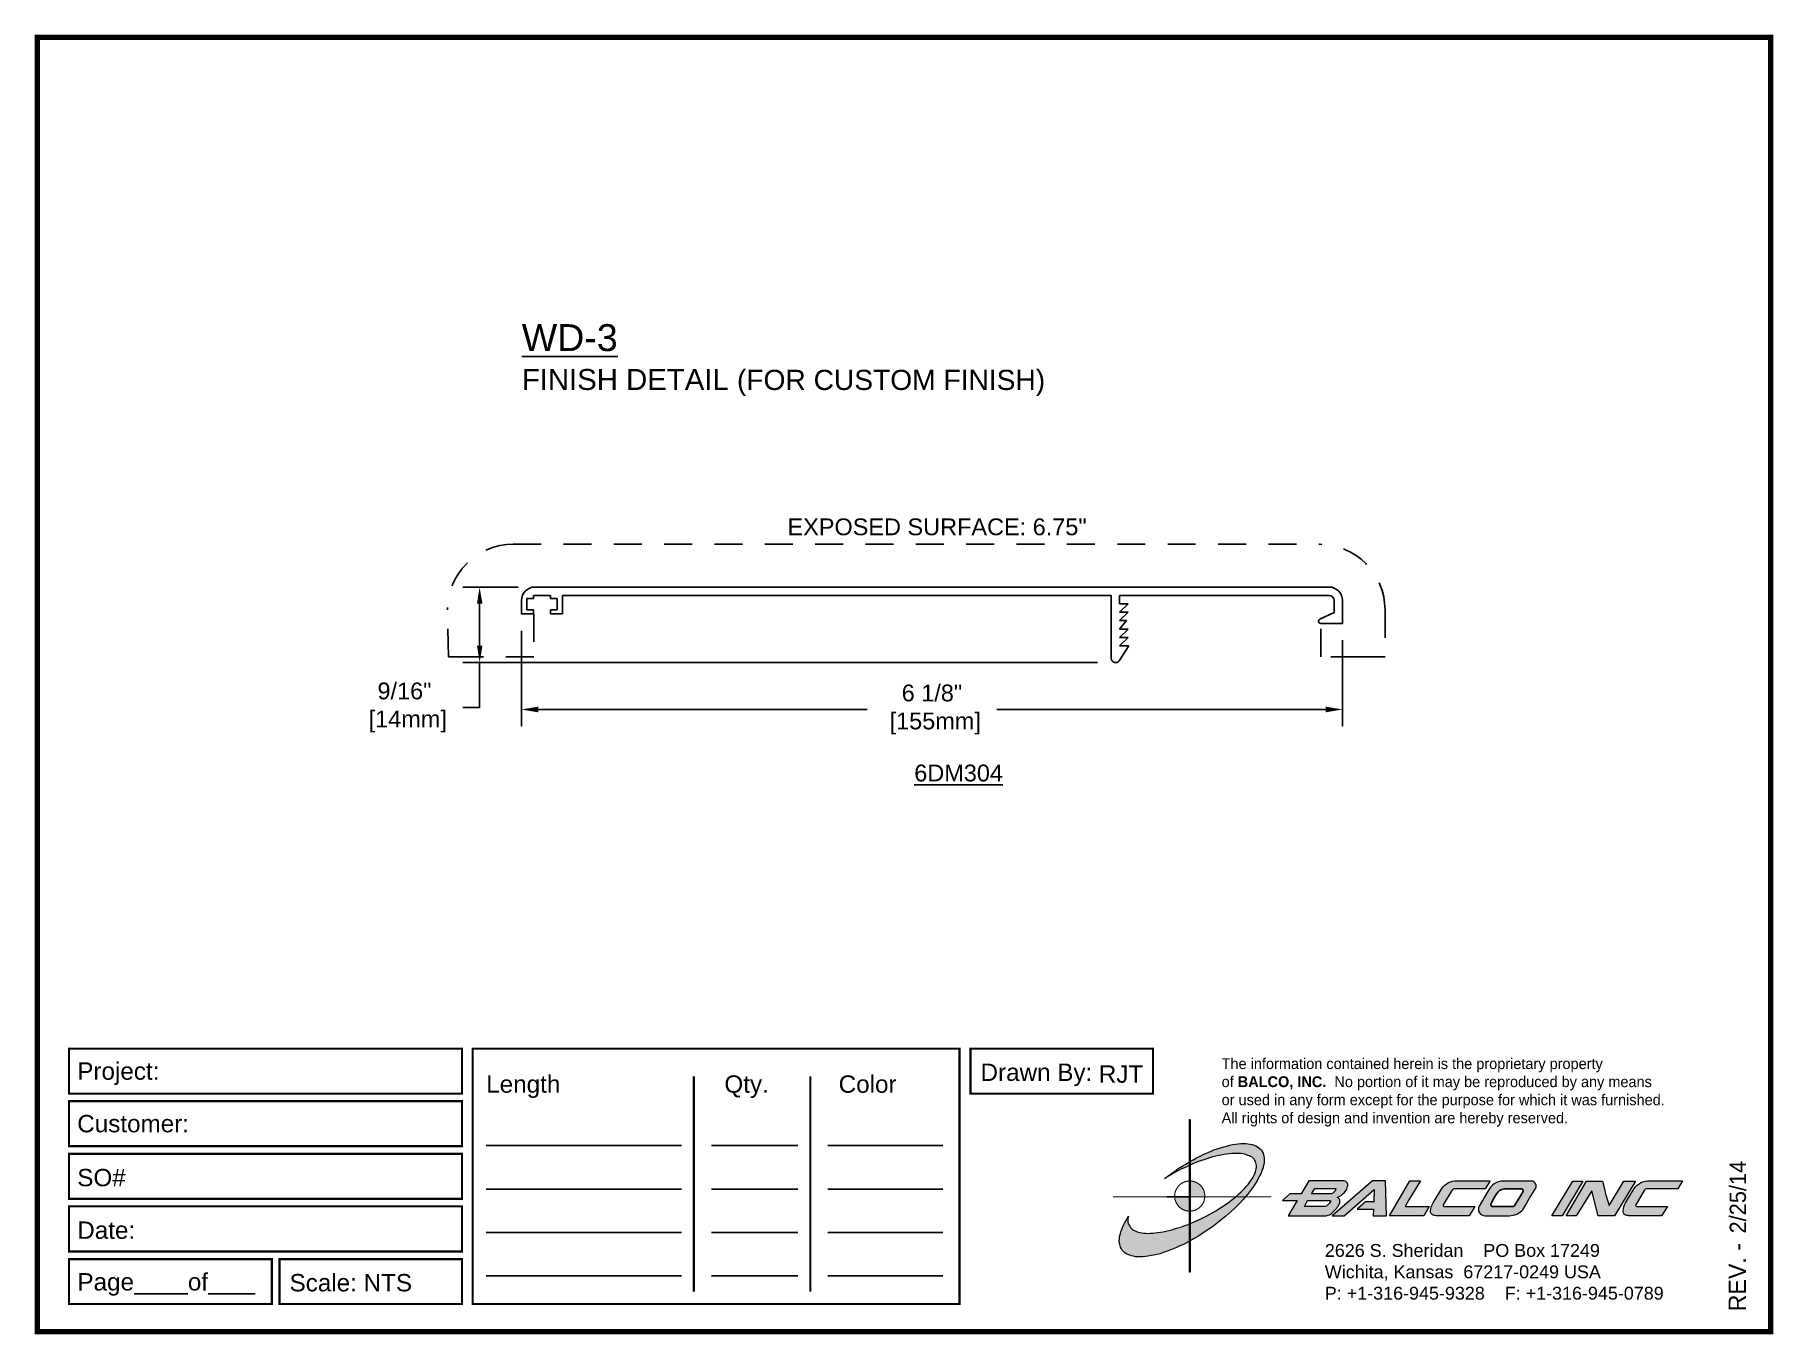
# Paper-space layout 'Finish Detail' of a CAD drawing. Header units: inches. Extents: x 0 to 10, y 0 to 7.5.
# The model-space entities are those that its viewports show. They can reach past a viewport. Long polylines and large blocks are cut down to what shows.
import ezdxf

# ---------------------------------------------------------------- set-up
doc = ezdxf.new("R2010")
doc.units = ezdxf.units.IN
doc.header["$MEASUREMENT"] = 0
doc.linetypes.add('DASHED2', pattern=[0.375, 0.25, -0.125])
for name, color, linetype in [('Border', 7, 'Continuous'), ('Dimensions', 3, 'Continuous'), ('Metals', 7, 'Continuous'), ('Text', 2, 'Continuous')]:
    doc.layers.add(name, color=color, linetype=linetype)
doc.styles.add('arial', font='arial.ttf')
doc.styles.add('Copyright', font='ERASDEMI.TTF')
doc.dimstyles.new('ARIAL', dxfattribs={"dimtxt": 0.125, "dimasz": 0.125, "dimexe": 0.125, "dimexo": 0.125, "dimgap": 0.125, "dimtad": 0, "dimtih": 1, "dimtoh": 1, "dimdec": 4, "dimzin": 0, "dimdsep": 46, "dimlunit": 4, "dimtxsty": 'arial', "dimcen": 0.09, "dimadec": 0, "dimazin": 0, "dimtfac": 1, "dimtdec": 4, "dimtofl": 0, "dimtmove": 0, "dimatfit": 3, "dimfxl": 0, "dimfrac": 2, "dimtolj": 1, "dimtzin": 0, "dimarcsym": 0})

# ---------------------------------------------------------------- blocks, each defined once
blk = doc.blocks.new('ACADlogo')
h = blk.add_hatch(color=256)
h.paths.add_polyline_path([(-3.346, 1.223), (-3.351, 1.223), (-3.351, 0.979), (-3.346, 0.982)])
h.paths.add_polyline_path([(-3.346, 0.961), (-3.351, 0.959), (-3.351, 0.868), (-3.346, 0.868)])
h.paths.add_polyline_path([(-3.346, 0.777), (-3.351, 0.777), (-3.351, 0.699), (-3.351, 0.695), (-3.35, 0.695), (-3.346, 0.695)])
h.paths.add_polyline_path([(-3.346, 0.864), (-3.346, 0.868), (-3.35, 0.868), (-3.351, 0.868), (-3.351, 0.777), (-3.346, 0.777), (-3.346, 0.778), (-3.348, 0.778)])
h.paths.add_polyline_path([(-3.346, 0.524), (-3.351, 0.521), (-3.351, 0.342), (-3.346, 0.342)])
h.paths.add_polyline_path([(-3.346, 0.695), (-3.351, 0.695), (-3.351, 0.621), (-3.346, 0.623)])
h.paths.add_polyline_path([(-3.346, 0.623), (-3.351, 0.621), (-3.351, 0.521), (-3.346, 0.524)])
h.paths.add_polyline_path([(-3.346, 0.982), (-3.351, 0.979), (-3.351, 0.959), (-3.346, 0.961)])
h = blk.add_hatch(color=175)
h.paths.add_polyline_path([(-3.518, 0.573), (-3.534, 0.571), (-3.548, 0.569), (-3.562, 0.567), (-3.576, 0.567), (-3.589, 0.566), (-3.602, 0.567), (-3.614, 0.568), (-3.625, 0.569), (-3.636, 0.572), (-3.646, 0.574), (-3.656, 0.577), (-3.664, 0.581), (-3.673, 0.585), (-3.679, 0.589), (-3.685, 0.595), (-3.688, 0.598), (-3.691, 0.6), (-3.695, 0.607), (-3.699, 0.614), (-3.703, 0.621), (-3.704, 0.626), (-3.705, 0.631), (-3.706, 0.637), (-3.706, 0.642), (-3.705, 0.648), (-3.705, 0.653), (-3.703, 0.659), (-3.702, 0.665), (-3.71, 0.652), (-3.717, 0.639), (-3.725, 0.626), (-3.731, 0.613), (-3.737, 0.601), (-3.741, 0.589), (-3.746, 0.577), (-3.749, 0.566), (-3.751, 0.555), (-3.753, 0.544), (-3.754, 0.538), (-3.754, 0.533), (-3.755, 0.523), (-3.754, 0.513), (-3.753, 0.508), (-3.752, 0.503), (-3.75, 0.494), (-3.748, 0.486), (-3.743, 0.477), (-3.74, 0.473), (-3.738, 0.469), (-3.734, 0.465), (-3.73, 0.461), (-3.723, 0.455), (-3.715, 0.449), (-3.706, 0.445), (-3.695, 0.44), (-3.685, 0.437), (-3.674, 0.434), (-3.661, 0.432), (-3.648, 0.431), (-3.634, 0.431), (-3.62, 0.431), (-3.604, 0.433), (-3.588, 0.435), (-3.572, 0.438), (-3.556, 0.441), (-3.538, 0.445), (-3.52, 0.449), (-3.503, 0.456), (-3.483, 0.461), (-3.464, 0.469), (-3.445, 0.477), (-3.426, 0.485), (-3.406, 0.494), (-3.385, 0.503), (-3.364, 0.514), (-3.351, 0.521), (-3.351, 0.621), (-3.364, 0.616), (-3.382, 0.609), (-3.4, 0.603), (-3.418, 0.598), (-3.436, 0.592), (-3.453, 0.587), (-3.47, 0.583), (-3.486, 0.579), (-3.503, 0.576)])
h.paths.add_polyline_path([(-3.215, 0.687), (-3.251, 0.667), (-3.289, 0.649), (-3.327, 0.631), (-3.345, 0.623), (-3.346, 0.623), (-3.346, 0.524), (-3.343, 0.525), (-3.323, 0.537), (-3.302, 0.549), (-3.28, 0.563), (-3.259, 0.577), (-3.238, 0.59), (-3.218, 0.605), (-3.198, 0.62), (-3.179, 0.635), (-3.16, 0.65), (-3.141, 0.665), (-3.123, 0.681), (-3.106, 0.696), (-3.089, 0.712), (-3.074, 0.727), (-3.058, 0.743), (-3.043, 0.759), (-3.03, 0.775), (-3.028, 0.777), (-3.085, 0.777), (-3.091, 0.772), (-3.105, 0.761), (-3.118, 0.75), (-3.134, 0.739), (-3.149, 0.729), (-3.165, 0.718), (-3.182, 0.707), (-3.198, 0.697)])
h.paths.add_polyline_path([(-2.921, 1.009), (-2.922, 1.015), (-2.924, 1.02), (-2.926, 1.029), (-2.931, 1.038), (-2.934, 1.043), (-2.936, 1.047), (-2.94, 1.05), (-2.943, 1.054), (-2.951, 1.06), (-2.959, 1.066), (-2.968, 1.071), (-2.978, 1.075), (-2.989, 1.079), (-3, 1.081), (-3.013, 1.083), (-3.026, 1.084), (-3.04, 1.084), (-3.054, 1.084), (-3.07, 1.083), (-3.085, 1.081), (-3.102, 1.079), (-3.118, 1.075), (-3.136, 1.07), (-3.153, 1.066), (-3.171, 1.06), (-3.191, 1.054), (-3.21, 1.047), (-3.229, 1.039), (-3.248, 1.031), (-3.268, 1.022), (-3.289, 1.012), (-3.31, 1.002), (-3.33, 0.991), (-3.346, 0.982), (-3.346, 0.961), (-3.342, 0.962), (-3.323, 0.971), (-3.305, 0.978), (-3.287, 0.984), (-3.268, 0.991), (-3.251, 0.996), (-3.234, 1.002), (-3.216, 1.007), (-3.199, 1.011), (-3.182, 1.015), (-3.167, 1.018), (-3.15, 1.021), (-3.136, 1.023), (-3.121, 1.025), (-3.107, 1.026), (-3.093, 1.026), (-3.079, 1.027), (-3.067, 1.026), (-3.054, 1.026), (-3.043, 1.025), (-3.032, 1.022), (-3.022, 1.02), (-3.013, 1.016), (-3.004, 1.013), (-2.997, 1.009), (-2.989, 1.005), (-2.983, 0.999), (-2.98, 0.996), (-2.978, 0.994), (-2.973, 0.987), (-2.969, 0.981), (-2.967, 0.973), (-2.965, 0.965), (-2.964, 0.957), (-2.964, 0.949), (-2.964, 0.944), (-2.965, 0.94), (-2.967, 0.93), (-2.969, 0.921), (-2.973, 0.911), (-2.978, 0.901), (-2.983, 0.891), (-2.989, 0.881), (-2.996, 0.871), (-3.004, 0.86), (-3.012, 0.849), (-3.021, 0.838), (-3.032, 0.827), (-3.042, 0.816), (-3.053, 0.805), (-3.065, 0.794), (-3.077, 0.783), (-3.085, 0.777), (-3.028, 0.777), (-3.016, 0.791), (-3.004, 0.806), (-2.992, 0.822), (-2.981, 0.837), (-2.971, 0.852), (-2.962, 0.866), (-2.954, 0.882), (-2.946, 0.896), (-2.939, 0.91), (-2.934, 0.924), (-2.929, 0.938), (-2.926, 0.944), (-2.925, 0.951), (-2.922, 0.963), (-2.92, 0.975), (-2.92, 0.982), (-2.919, 0.987), (-2.92, 0.999), (-2.92, 1.005)])
h.paths.add_polyline_path([(-3.372, 0.966), (-3.393, 0.953), (-3.415, 0.94), (-3.435, 0.925), (-3.455, 0.911), (-3.475, 0.897), (-3.494, 0.882), (-3.468, 0.898), (-3.439, 0.915), (-3.41, 0.93), (-3.396, 0.938), (-3.38, 0.945), (-3.351, 0.959), (-3.351, 0.979)])
h = blk.add_hatch(color=256)
h.paths.add_polyline_path([(-3.268, 0.814), (-3.27, 0.819), (-3.273, 0.824), (-3.276, 0.828), (-3.279, 0.833), (-3.282, 0.837), (-3.286, 0.841), (-3.29, 0.845), (-3.294, 0.849), (-3.298, 0.852), (-3.303, 0.855), (-3.308, 0.858), (-3.313, 0.86), (-3.318, 0.863), (-3.323, 0.864), (-3.328, 0.866), (-3.334, 0.867), (-3.339, 0.868), (-3.345, 0.868), (-3.346, 0.868), (-3.346, 0.777), (-3.335, 0.777), (-3.262, 0.777), (-3.262, 0.781), (-3.262, 0.787), (-3.263, 0.792), (-3.264, 0.798), (-3.265, 0.803), (-3.266, 0.808)])
h.paths.add_polyline_path([(-3.351, 0.777), (-3.436, 0.777), (-3.435, 0.773), (-3.435, 0.768), (-3.434, 0.762), (-3.432, 0.757), (-3.431, 0.752), (-3.428, 0.747), (-3.426, 0.742), (-3.423, 0.737), (-3.42, 0.732), (-3.417, 0.728), (-3.414, 0.723), (-3.41, 0.719), (-3.406, 0.716), (-3.401, 0.712), (-3.397, 0.709), (-3.392, 0.706), (-3.387, 0.704), (-3.382, 0.701), (-3.377, 0.699), (-3.372, 0.698), (-3.367, 0.696), (-3.361, 0.695), (-3.356, 0.695), (-3.351, 0.695)])
h.paths.add_polyline_path([(-3.346, 0.868), (-3.35, 0.868), (-3.351, 0.868), (-3.351, 0.777), (-3.346, 0.777)])
h = blk.add_hatch(color=256)
h.paths.add_polyline_path([(-2.438, 0.844, 0.412988), (-2.461, 0.869), (-2.663, 0.869), (-2.707, 0.794), (-2.771, 0.794), (-2.815, 0.755), (-2.73, 0.755), (-2.781, 0.668), (-2.563, 0.668, 0.107996), (-2.538, 0.677, 0.108939), (-2.494, 0.724, 0.080345), (-2.483, 0.745, 0.419497), (-2.499, 0.773, 0.149928), (-2.447, 0.815, 0.134283)])
h.paths.add_polyline_path([(-2.507, 0.821, -0.209012), (-2.532, 0.794), (-2.538, 0.794), (-2.646, 0.794), (-2.627, 0.825), (-2.51, 0.825, -0.56619)], flags=16)
h.paths.add_polyline_path([(-2.538, 0.75, -0.241309), (-2.569, 0.722), (-2.688, 0.722), (-2.669, 0.755), (-2.541, 0.755, -0.56619)], flags=16)
for points in [[(-2.285, 0.819), (-2.287, 0.748), (-2.335, 0.748), (-2.383, 0.705), (-2.29, 0.705), (-2.292, 0.668), (-2.215, 0.668), (-2.221, 0.869), (-2.295, 0.869), (-2.527, 0.668), (-2.458, 0.668)], [(-2.018, 0.869), (-2.079, 0.869), (-2.198, 0.668), (-2, 0.668), (-1.968, 0.722), (-2.107, 0.722), (-2.085, 0.759), (-2.064, 0.794)], [(-1.617, 0.869), (-1.807, 0.869, 0.270182), (-1.896, 0.825), (-1.946, 0.742, 0.109019), (-1.961, 0.695, 0.340665), (-1.945, 0.672, 0.129907), (-1.923, 0.668), (-1.738, 0.668), (-1.706, 0.722), (-1.878, 0.722), (-1.882, 0.722, -0.601242), (-1.887, 0.731), (-1.838, 0.813, -0.253048), (-1.821, 0.823), (-1.645, 0.823)], [(-1.083, 0.867), (-1.14, 0.867), (-1.261, 0.667), (-1.26, 0.667), (-1.202, 0.667)], [(-0.96, 0.83), (-0.969, 0.867), (-1.061, 0.867), (-1.179, 0.667), (-1.12, 0.667), (-1.031, 0.812), (-0.995, 0.667), (-0.9, 0.667), (-0.778, 0.867), (-0.846, 0.867), (-0.931, 0.727), (-0.951, 0.795)], [(-0.507, 0.869), (-0.697, 0.869, 0.270182), (-0.786, 0.825), (-0.836, 0.742, 0.109019), (-0.85, 0.695, 0.340665), (-0.835, 0.672, 0.129907), (-0.812, 0.668), (-0.628, 0.668), (-0.595, 0.722), (-0.768, 0.722), (-0.772, 0.722, -0.601242), (-0.777, 0.731), (-0.728, 0.813, -0.253048), (-0.71, 0.823), (-0.534, 0.823)], [(-3.346, 0.623), (-3.351, 0.621), (-3.351, 0.521), (-3.346, 0.524)]]:
    blk.add_hatch(color=256).paths.add_polyline_path(points)
h = blk.add_hatch(color=256)
h.paths.add_polyline_path([(-1.377, 0.868), (-1.383, 0.868), (-1.383, 0.868), (-1.44, 0.868), (-1.492, 0.868), (-1.541, 0.868, 0.297712), (-1.628, 0.811), (-1.68, 0.723, 0.585116), (-1.646, 0.668), (-1.506, 0.668, 0.210586), (-1.429, 0.703), (-1.415, 0.726), (-1.389, 0.769), (-1.352, 0.831, 0.4352)])
h.paths.add_polyline_path([(-1.437, 0.823, -0.603783), (-1.428, 0.805), (-1.431, 0.801), (-1.434, 0.796), (-1.438, 0.789), (-1.474, 0.728, -0.229001), (-1.489, 0.722), (-1.494, 0.722), (-1.501, 0.722), (-1.597, 0.722), (-1.604, 0.722, -0.492401), (-1.613, 0.734), (-1.601, 0.757), (-1.591, 0.775), (-1.582, 0.791, -0.238368), (-1.535, 0.823)], flags=16)
for q in [(-3.48, 0.777), (-3.351, 0.642)]:
    blk.add_line((-3.351, 0.777), q)
at = {"color": 7, "lineweight": 0}
for points in [[(-3.351, 1.223), (-3.346, 1.223), (-3.346, 0.342), (-3.351, 0.342), (-3.351, 1.223)], [(-2.292, 0.668), (-2.215, 0.668), (-2.221, 0.869), (-2.295, 0.869), (-2.527, 0.668), (-2.458, 0.668), (-2.285, 0.819), (-2.287, 0.748), (-2.286, 0.748), (-2.335, 0.748), (-2.383, 0.705), (-2.29, 0.705), (-2.292, 0.668), (-2.292, 0.668)], [(-2.198, 0.668), (-2.079, 0.869), (-2.018, 0.869), (-2.064, 0.794), (-2.085, 0.759), (-2.107, 0.722), (-1.968, 0.722), (-2, 0.668), (-2.198, 0.668), (-2.198, 0.668)], [(-1.383, 0.868), (-1.383, 0.868)], [(-1.261, 0.667), (-1.14, 0.867), (-1.083, 0.867), (-1.202, 0.667), (-1.26, 0.667), (-1.261, 0.667), (-1.261, 0.667)], [(-0.9, 0.667), (-0.995, 0.667), (-1.031, 0.812), (-1.12, 0.667), (-1.179, 0.667), (-1.061, 0.867), (-0.969, 0.867), (-0.96, 0.83), (-0.951, 0.795), (-0.931, 0.727), (-0.846, 0.867), (-0.778, 0.867), (-0.9, 0.667), (-0.9, 0.667)]]:
    blk.add_lwpolyline(points, dxfattribs=at)
at = {"color": 175, "lineweight": 0}
blk.add_lwpolyline([(-2.926, 1.029), (-2.924, 1.02), (-2.922, 1.015), (-2.921, 1.009), (-2.92, 1.005), (-2.92, 0.999), (-2.919, 0.987), (-2.92, 0.982), (-2.92, 0.975), (-2.922, 0.963), (-2.925, 0.951), (-2.926, 0.944), (-2.929, 0.938), (-2.934, 0.924), (-2.939, 0.91), (-2.946, 0.896), (-2.954, 0.882), (-2.962, 0.866), (-2.971, 0.852), (-2.981, 0.837), (-2.992, 0.822), (-3.004, 0.806), (-3.016, 0.791), (-3.03, 0.775), (-3.043, 0.759), (-3.058, 0.743), (-3.074, 0.727), (-3.089, 0.712), (-3.106, 0.696), (-3.123, 0.681), (-3.141, 0.665), (-3.16, 0.65), (-3.179, 0.635), (-3.198, 0.62), (-3.218, 0.605), (-3.238, 0.59), (-3.259, 0.577), (-3.28, 0.563), (-3.302, 0.549), (-3.323, 0.537), (-3.343, 0.525), (-3.364, 0.514), (-3.385, 0.503), (-3.406, 0.494), (-3.426, 0.485), (-3.445, 0.477), (-3.464, 0.469), (-3.483, 0.461), (-3.503, 0.456), (-3.52, 0.449), (-3.538, 0.445), (-3.556, 0.441), (-3.572, 0.438), (-3.588, 0.435), (-3.604, 0.433), (-3.62, 0.431), (-3.634, 0.431), (-3.648, 0.431), (-3.661, 0.432), (-3.674, 0.434), (-3.685, 0.437), (-3.695, 0.44), (-3.706, 0.445), (-3.715, 0.449), (-3.723, 0.455), (-3.73, 0.461), (-3.734, 0.465), (-3.738, 0.469), (-3.74, 0.473), (-3.743, 0.477), (-3.748, 0.486), (-3.75, 0.494), (-3.752, 0.503), (-3.753, 0.508), (-3.754, 0.513), (-3.755, 0.523), (-3.754, 0.533), (-3.754, 0.538), (-3.753, 0.544), (-3.751, 0.555), (-3.749, 0.566), (-3.746, 0.577), (-3.741, 0.589), (-3.737, 0.601), (-3.731, 0.613), (-3.725, 0.626), (-3.717, 0.639), (-3.71, 0.652), (-3.702, 0.665), (-3.703, 0.659), (-3.705, 0.653), (-3.705, 0.648), (-3.706, 0.642), (-3.706, 0.637), (-3.705, 0.631), (-3.704, 0.626), (-3.703, 0.621), (-3.699, 0.614), (-3.695, 0.607), (-3.691, 0.6), (-3.688, 0.598), (-3.685, 0.595), (-3.679, 0.589), (-3.673, 0.585), (-3.664, 0.581), (-3.656, 0.577), (-3.646, 0.574), (-3.636, 0.572), (-3.625, 0.569), (-3.614, 0.568), (-3.602, 0.567), (-3.589, 0.566), (-3.576, 0.567), (-3.562, 0.567), (-3.548, 0.569), (-3.534, 0.571), (-3.518, 0.573), (-3.503, 0.576), (-3.486, 0.579), (-3.47, 0.583), (-3.453, 0.587), (-3.436, 0.592), (-3.418, 0.598), (-3.4, 0.603), (-3.382, 0.609), (-3.364, 0.616), (-3.345, 0.623), (-3.327, 0.631), (-3.289, 0.649), (-3.251, 0.667), (-3.215, 0.687), (-3.198, 0.697), (-3.182, 0.707), (-3.165, 0.718), (-3.149, 0.729), (-3.134, 0.739), (-3.118, 0.75), (-3.105, 0.761), (-3.091, 0.772), (-3.077, 0.783), (-3.065, 0.794), (-3.053, 0.805), (-3.042, 0.816), (-3.032, 0.827), (-3.021, 0.838), (-3.012, 0.849), (-3.004, 0.86), (-2.996, 0.871), (-2.989, 0.881), (-2.983, 0.891), (-2.978, 0.901), (-2.973, 0.911), (-2.969, 0.921), (-2.967, 0.93), (-2.965, 0.94), (-2.964, 0.944), (-2.964, 0.949), (-2.964, 0.957), (-2.965, 0.965), (-2.967, 0.973), (-2.969, 0.981), (-2.973, 0.987), (-2.978, 0.994), (-2.98, 0.996), (-2.983, 0.999), (-2.989, 1.005), (-2.997, 1.009), (-3.004, 1.013), (-3.013, 1.016), (-3.022, 1.02), (-3.032, 1.022), (-3.043, 1.025), (-3.054, 1.026), (-3.067, 1.026), (-3.079, 1.027), (-3.093, 1.026), (-3.107, 1.026), (-3.121, 1.025), (-3.136, 1.023), (-3.15, 1.021), (-3.167, 1.018), (-3.182, 1.015), (-3.199, 1.011), (-3.216, 1.007), (-3.234, 1.002), (-3.251, 0.996), (-3.268, 0.991), (-3.287, 0.984), (-3.305, 0.978), (-3.323, 0.971), (-3.342, 0.962), (-3.38, 0.945), (-3.396, 0.938), (-3.41, 0.93), (-3.439, 0.915), (-3.468, 0.898), (-3.494, 0.882), (-3.475, 0.897), (-3.455, 0.911), (-3.435, 0.925), (-3.415, 0.94), (-3.393, 0.953), (-3.372, 0.966), (-3.351, 0.979), (-3.33, 0.991), (-3.31, 1.002), (-3.289, 1.012), (-3.268, 1.022), (-3.248, 1.031), (-3.229, 1.039), (-3.21, 1.047), (-3.191, 1.054), (-3.171, 1.06), (-3.153, 1.066), (-3.136, 1.07), (-3.118, 1.075), (-3.102, 1.079), (-3.085, 1.081), (-3.07, 1.083), (-3.054, 1.084), (-3.04, 1.084), (-3.026, 1.084), (-3.013, 1.083), (-3, 1.081), (-2.989, 1.079), (-2.978, 1.075), (-2.968, 1.071), (-2.959, 1.066), (-2.951, 1.06), (-2.943, 1.054), (-2.94, 1.05), (-2.936, 1.047), (-2.934, 1.043), (-2.931, 1.038), (-2.926, 1.029), (-2.926, 1.029)], dxfattribs=at)
at = {"color": 7, "lineweight": 0, "const_width": 0.0064}
blk.add_lwpolyline([(-3.262, 0.781), (-3.262, 0.787), (-3.263, 0.792), (-3.264, 0.798), (-3.265, 0.803), (-3.266, 0.808), (-3.268, 0.814), (-3.27, 0.819), (-3.273, 0.824), (-3.276, 0.828), (-3.279, 0.833), (-3.282, 0.837), (-3.286, 0.841), (-3.29, 0.845), (-3.294, 0.849), (-3.298, 0.852), (-3.303, 0.855), (-3.308, 0.858), (-3.313, 0.86), (-3.318, 0.863), (-3.323, 0.864), (-3.328, 0.866), (-3.334, 0.867), (-3.339, 0.868), (-3.345, 0.868), (-3.35, 0.868), (-3.356, 0.868), (-3.361, 0.867), (-3.367, 0.866), (-3.372, 0.865), (-3.377, 0.863), (-3.382, 0.862), (-3.387, 0.859), (-3.392, 0.857), (-3.397, 0.854), (-3.401, 0.851), (-3.406, 0.847), (-3.41, 0.843), (-3.414, 0.839), (-3.417, 0.835), (-3.42, 0.831), (-3.423, 0.826), (-3.426, 0.821), (-3.428, 0.816), (-3.431, 0.811), (-3.432, 0.806), (-3.434, 0.801), (-3.435, 0.795), (-3.435, 0.79), (-3.436, 0.784), (-3.436, 0.779), (-3.435, 0.773), (-3.435, 0.768), (-3.434, 0.762), (-3.432, 0.757), (-3.431, 0.752), (-3.428, 0.747), (-3.426, 0.742), (-3.423, 0.737), (-3.42, 0.732), (-3.417, 0.728), (-3.414, 0.723), (-3.41, 0.719), (-3.406, 0.716), (-3.401, 0.712), (-3.397, 0.709), (-3.392, 0.706), (-3.387, 0.704), (-3.382, 0.701), (-3.377, 0.699), (-3.372, 0.698), (-3.367, 0.696), (-3.361, 0.695), (-3.356, 0.695), (-3.35, 0.695), (-3.345, 0.695), (-3.339, 0.695), (-3.334, 0.696), (-3.328, 0.697), (-3.323, 0.698), (-3.318, 0.7), (-3.313, 0.702), (-3.308, 0.705), (-3.303, 0.708), (-3.298, 0.711), (-3.294, 0.714), (-3.29, 0.718), (-3.286, 0.721), (-3.282, 0.726), (-3.279, 0.73), (-3.276, 0.734), (-3.273, 0.739), (-3.27, 0.744), (-3.268, 0.749), (-3.266, 0.754), (-3.265, 0.76), (-3.264, 0.765), (-3.263, 0.77), (-3.262, 0.776), (-3.262, 0.781)], dxfattribs=at)
at = {"color": 7, "lineweight": 0}
for points in [[(-2.447, 0.815, 0.130368), (-2.438, 0.843, 0.448367), (-2.463, 0.869), (-2.663, 0.869), (-2.707, 0.794), (-2.771, 0.794), (-2.815, 0.755), (-2.73, 0.755), (-2.781, 0.668), (-2.563, 0.668, 0.107996), (-2.538, 0.677, 0.108939), (-2.494, 0.724, 0.077395), (-2.484, 0.744, 0.430878), (-2.499, 0.773, 0.149928)], [(-2.507, 0.821, -0.209012), (-2.532, 0.794), (-2.538, 0.794), (-2.646, 0.794), (-2.627, 0.825), (-2.512, 0.825), (-2.509, 0.825, -0.531288)], [(-1.838, 0.813), (-1.887, 0.731, 0.587385), (-1.882, 0.722), (-1.878, 0.722), (-1.706, 0.722), (-1.738, 0.668), (-1.923, 0.668, -0.129907), (-1.945, 0.672, -0.349839), (-1.961, 0.696, -0.107341), (-1.946, 0.742), (-1.896, 0.825, -0.270182), (-1.807, 0.869), (-1.617, 0.869), (-1.645, 0.823), (-1.821, 0.823, 0.252436)], [(-1.68, 0.723, 0.585116), (-1.646, 0.668), (-1.506, 0.668, 0.210586), (-1.429, 0.703), (-1.415, 0.726), (-1.389, 0.769), (-1.352, 0.831, 0.4352), (-1.377, 0.868), (-1.383, 0.868), (-1.383, 0.868), (-1.44, 0.868), (-1.492, 0.868), (-1.541, 0.868, 0.297712), (-1.628, 0.811)], [(-0.728, 0.813), (-0.777, 0.731, 0.587385), (-0.772, 0.722), (-0.768, 0.722), (-0.595, 0.722), (-0.628, 0.668), (-0.812, 0.668, -0.129907), (-0.835, 0.672, -0.349839), (-0.85, 0.696, -0.107341), (-0.836, 0.742), (-0.786, 0.825, -0.270182), (-0.697, 0.869), (-0.507, 0.869), (-0.534, 0.823), (-0.71, 0.823, 0.252436)], [(-2.569, 0.722), (-2.688, 0.722), (-2.669, 0.755), (-2.543, 0.755), (-2.54, 0.755, -0.531288), (-2.538, 0.75, -0.241309)]]:
    blk.add_lwpolyline(points, format="xyb", close=True, dxfattribs=at)
blk.add_lwpolyline([(-1.437, 0.823), (-1.535, 0.823, 0.238368), (-1.582, 0.791), (-1.591, 0.775), (-1.601, 0.757), (-1.613, 0.734, 0.490298), (-1.604, 0.722), (-1.597, 0.722), (-1.501, 0.722), (-1.494, 0.722), (-1.489, 0.722, 0.229001), (-1.474, 0.728), (-1.438, 0.789), (-1.434, 0.796), (-1.431, 0.801), (-1.428, 0.805, 0.603783)], format="xyb", close=True)
blk.add_lwpolyline([(-2.879, 0.777, 0.00455, 0.00455, 0), (-3.791, 0.777, 0.00183, 0.00183, 0), (-3.791, 0.777, 0.00183, 0.00183, 0)], format="xyseb", dxfattribs=at)
blk = doc.blocks.new('Quantity Data')
at = {"layer": 'Border', "color": 253}
for p, q in [((2.755, 1.254), (3.881, 1.254)), ((4.054, 1.254), (4.553, 1.254)), ((4.725, 1.254), (5.389, 1.254)), ((2.755, 1.004), (3.881, 1.004)), ((4.054, 1.004), (4.553, 1.004)), ((4.725, 1.004), (5.389, 1.004)), ((2.755, 0.754), (3.881, 0.754)), ((4.054, 0.754), (4.553, 0.754)), ((4.725, 0.754), (5.389, 0.754)), ((2.755, 0.504), (3.881, 0.504)), ((4.054, 0.504), (4.553, 0.504)), ((4.725, 0.504), (5.389, 0.504))]:
    blk.add_line(p, q, dxfattribs=at)
at = {"layer": 'Border', "const_width": 0.0125}
blk.add_lwpolyline([(5.485, 0.341), (2.678, 0.341), (2.678, 1.813), (5.485, 1.813)], close=True, dxfattribs=at)
for points in [[(3.953, 1.653), (3.953, 0.412)], [(4.625, 1.653), (4.625, 0.412)]]:
    blk.add_lwpolyline(points, dxfattribs=at)
at = {"layer": 'Border', "style": 'arial'}
for s, p in [('Length', (2.756, 1.559)), ('Qty.', (4.129, 1.559)), ('Color', (4.788, 1.559))]:
    blk.add_text(s, height=0.1, dxfattribs=at).set_placement(p)
blk = doc.blocks.new('Drawn By')
at = {"layer": 'Border', "const_width": 0.0125}
blk.add_lwpolyline([(5.38, 1.813), (6.432, 1.813), (6.432, 1.554), (5.38, 1.554)], close=True, dxfattribs=at)
at = {"layer": 'Border', "style": 'arial'}
blk.add_text('Drawn By: ', height=0.1, dxfattribs=at).set_placement((5.438, 1.627))
blk.add_attdef('XXX', (6.12, 1.617), '', height=0.1, dxfattribs=at)
blk = doc.blocks.new('Project Info')
at = {"layer": 'Border', "const_width": 0.0125}
for points in [[(0.182, 1.813), (2.448, 1.813), (2.448, 1.554), (0.182, 1.554)], [(0.182, 1.51), (2.448, 1.51), (2.448, 1.251), (0.182, 1.251)], [(0.182, 1.207), (2.448, 1.207), (2.448, 0.947), (0.182, 0.947)], [(0.182, 0.904), (2.448, 0.904), (2.448, 0.644), (0.182, 0.644)], [(0.182, 0.6), (1.352, 0.6), (1.352, 0.341), (0.182, 0.341)], [(1.396, 0.6), (2.448, 0.6), (2.448, 0.341), (1.396, 0.341)]]:
    blk.add_lwpolyline(points, close=True, dxfattribs=at)
at = {"layer": 'Border', "style": 'arial'}
for s, p in [('Project:', (0.23, 1.634)), ('Customer:', (0.23, 1.331)), ('SO#', (0.23, 1.02)), ('Date:', (0.23, 0.717)), ('Page%%u        %%uof%%u       ', (0.231, 0.419)), ('Scale: NTS', (1.454, 0.414))]:
    blk.add_text(s, height=0.1, dxfattribs=at).set_placement(p)
blk = doc.blocks.new('REV')
at = {"style": 'Copyright'}
blk.add_text('REV. -', height=0.1, rotation=90, dxfattribs=at).set_placement((-0.142, 0.117))
at = {"style": 'Copyright', "flags": 4}
blk.add_attdef('REVISIONDATE', (-0.142, 0.566), '', height=0.0938, rotation=90, dxfattribs=at)
blk = doc.blocks.new('*D9')
at = {"layer": 'Defpoints', "color": 0}
for p in [(15.544, 4.668), (15.955, 4.668), (20.265, 4.107)]:
    blk.add_point(p, dxfattribs=at)
at = {"layer": 'Dimensions', "color": 0, "lineweight": -2}
for p, q in [((15.83, 4.668), (15.419, 4.668)), ((15.544, 4.543), (15.544, 4.232)), ((20.14, 4.107), (15.419, 4.107)), ((15.544, 4.107), (15.544, 3.772)), ((15.544, 3.772), (15.419, 3.772))]:
    blk.add_line(p, q, dxfattribs=at)
at = {"layer": 'Dimensions', "color": 0}
for points in [[(15.524, 4.543), (15.565, 4.543), (15.544, 4.668)], [(15.524, 4.232), (15.565, 4.232), (15.544, 4.107)]]:
    blk.add_solid(points, dxfattribs=at)
at = {"layer": 'Dimensions', "color": 0, "insert": (14.985, 3.772), "char_height": 0.125, "attachment_point": 5, "style": 'arial'}
blk.add_mtext('\\A1;9/16"\\P [14mm]', dxfattribs=at)
blk = doc.blocks.new('*D10')
at = {"layer": 'Defpoints', "color": 0}
for p in [(15.855, 4.468), (21.963, 4.398), (15.855, 3.757)]:
    blk.add_point(p, dxfattribs=at)
at = {"layer": 'Dimensions', "color": 0, "lineweight": -2}
for p, q in [((15.855, 4.343), (15.855, 3.632)), ((21.963, 4.273), (21.963, 3.632)), ((15.98, 3.757), (18.426, 3.757)), ((21.838, 3.757), (19.392, 3.757))]:
    blk.add_line(p, q, dxfattribs=at)
at = {"layer": 'Dimensions', "color": 0}
for points in [[(15.98, 3.778), (15.98, 3.736), (15.855, 3.757)], [(21.838, 3.778), (21.838, 3.736), (21.963, 3.757)]]:
    blk.add_solid(points, dxfattribs=at)
at = {"layer": 'Dimensions', "color": 0, "insert": (18.909, 3.757), "char_height": 0.125, "attachment_point": 5, "style": 'arial'}
blk.add_mtext('\\A1;6 1/8"\\P [155mm]', dxfattribs=at)

msp = doc.modelspace()

# ---------------------------------------------------------------- linework, layer by layer
for p, q in [((15.8951, 4.58257), (15.9451, 4.58257)), ((15.8951, 4.49757), (15.8951, 4.58257)), ((15.9451, 4.60557), (16.0701, 4.60557)), ((15.9451, 4.58257), (15.9451, 4.60557)), ((16.0701, 4.60557), (16.0701, 4.58257)), ((16.0701, 4.58257), (16.1201, 4.58257)), ((16.1201, 4.58257), (16.1201, 4.49757)), ((16.1601, 4.60557), (20.2431, 4.60557)), ((16.1601, 4.46757), (16.1601, 4.60557)), ((20.2431, 4.60557), (20.2431, 4.13682)), ((20.3051, 4.54307), (20.3051, 4.60557)), ((20.3051, 4.60557), (21.8631, 4.60557)), ((20.3051, 4.48057), (20.3681, 4.54307)), ((20.3681, 4.54307), (20.3051, 4.54307)), ((21.9011, 4.56757), (21.9011, 4.47757)), ((15.9451, 4.49757), (15.8951, 4.49757)), ((15.9451, 4.46757), (15.9451, 4.49757)), ((16.1201, 4.49757), (16.0701, 4.49757)), ((16.0701, 4.49757), (16.0701, 4.46757)), ((16.0701, 4.46757), (16.1601, 4.46757)), ((20.3051, 4.41807), (20.3681, 4.48057)), ((20.3681, 4.48057), (20.3051, 4.48057)), ((20.35679, 4.41807), (20.3051, 4.41807)), ((20.3051, 4.35557), (20.35679, 4.41807)), ((21.9011, 4.47757), (21.79437, 4.42808)), ((20.3681, 4.35557), (20.3051, 4.35557)), ((20.3051, 4.29307), (20.3681, 4.35557)), ((20.3051, 4.23057), (20.3681, 4.29307)), ((20.3681, 4.29307), (20.3051, 4.29307)), ((20.30049, 4.1197), (20.3731, 4.23057)), ((20.3731, 4.23057), (20.3051, 4.23057))]:
    msp.add_line(p, q)
msp.add_lwpolyline([(21.8011, 4.39757), (21.9631, 4.39757), (21.9631, 4.56757, 0.41421356), (21.8631, 4.66757), (15.9551, 4.66757, 0.41421356), (15.8551, 4.56757), (15.8551, 4.46757), (15.9451, 4.46757)], format="xyb")
for centre, radius, start, end in [((21.8631, 4.56757), 0.038, 0, 90), ((21.8011, 4.41357), 0.016, 114.874303, 270), ((20.27435, 4.13682), 0.03125, 180, 326.779929)]:
    msp.add_arc(centre, radius, start, end)
at = {"layer": 'Metals', "linetype": 'DASHED2', "ltscale": 0.5}
msp.add_lwpolyline([(15.94724, 4.46757), (15.94724, 4.14918), (15.49898, 4.14918), (15.31275, 4.14918), (15.30486, 4.49757, -0.41421356), (15.7931, 4.9858), (21.7911, 4.9858, -0.41421356), (22.27933, 4.49757), (22.27933, 4.14918), (22.08521, 4.14918), (21.8011, 4.14918), (21.8011, 4.39757)], format="xyb", dxfattribs=at)

# ---------------------------------------------------------------- texts
at = {"layer": 'Text', "insert": (15.8575, 6.62301), "char_height": 0.2, "width": 5, "attachment_point": 1, "style": 'arial'}
msp.add_mtext('{\\LWD-3\\P\\H0.78125x;\\lFINISH DETAIL \\H0.96x;(FOR CUSTOM FINISH)}', dxfattribs=at)
at = {"layer": 'Text', "char_height": 0.125, "style": 'arial'}
for s, insert, attachment_point in [('EXPOSED SURFACE: 6.75"', (18.94731, 5.11451), 5), ('{\\L6DM304 }', (18.7773, 3.34709), 1)]:
    msp.add_mtext(s, dxfattribs=dict(at, insert=insert, attachment_point=attachment_point))

# ---------------------------------------------------------------- dimensions: what is measured, and where the dimension line sits
at = {"layer": 'Dimensions'}
for base, p1, p2, angle, picture, middle in [((15.54448, 4.66757), (20.26541, 4.10687), (15.9551, 4.66757), 90, '*D9', (14.98479, 3.77231)), ((15.8551, 3.75695), (21.9631, 4.39757), (15.8551, 4.46757), 180, '*D10', (18.9091, 3.75695))]:
    dim = msp.add_linear_dim(base=base, p1=p1, p2=p2, angle=angle, dimstyle='ARIAL', override={"dimpost": '\\X'}, dxfattribs=at)
    dim.commit()
    dim.dimension.update_dxf_attribs({"geometry": picture, "text_midpoint": middle, "dimtype": 160})

psp = doc.layouts.new('Finish Detail')

# ---------------------------------------------------------------- linework, layer by layer
at = {"layer": 'Border', "const_width": 0.03}
psp.add_lwpolyline([(0.015, 7.476), (10.008, 7.476), (10.008, 0.015), (0.015, 0.015)], close=True, dxfattribs=at)

# ---------------------------------------------------------------- block references
for name, p in [('Project Info', (0.015, -0.167)), ('Quantity Data', (-0.153, -0.167))]:
    psp.add_blockref(name, p)
psp.add_blockref('Drawn By', (0.015, -0.167)).add_auto_attribs({'XXX': 'RJT'})
at = {"layer": 'Border'}
psp.add_blockref('ACADlogo', (10.008, 0.015), dxfattribs=at)
at = {"layer": 'Text'}
psp.add_blockref('REV', (10.008, 0.015), dxfattribs=at).add_auto_attribs({'REVISIONDATE': '2/25/14'})

# ---------------------------------------------------------------- texts
at = {"insert": (6.843, 1.591), "char_height": 0.0625, "width": 50.295, "attachment_point": 1, "style": 'Copyright'}
psp.add_mtext('The information contained herein is the proprietary property\\Pof {\\fEras Bold ITC|b0|i0|c0|p34;BALCO, INC.}  No portion of it may be reproduced by any means\\Por used in any form except for the purpose for which it was furnished.\\PAll rights of design and invention are hereby reserved.', dxfattribs=at)
at = {"layer": 'Border', "insert": (7.438, 0.52), "char_height": 0.074, "width": 2.3438, "attachment_point": 1, "style": 'arial'}
psp.add_mtext('2626 S. Sheridan    PO Box 17249\\PWichita, Kansas  67217-0249 USA \\PP: +1-316-945-9328    F: +1-316-945-0789', dxfattribs=at)

# ---------------------------------------------------------------- viewports
at = {"layer": 'Border'}
psp.add_viewport(center=(5.012, 3.745), size=(9.993, 7.46055), view_center_point=(18.70149, 3.94242), view_height=9.6262071, dxfattribs=at)

doc.saveas('drawing.dxf')
